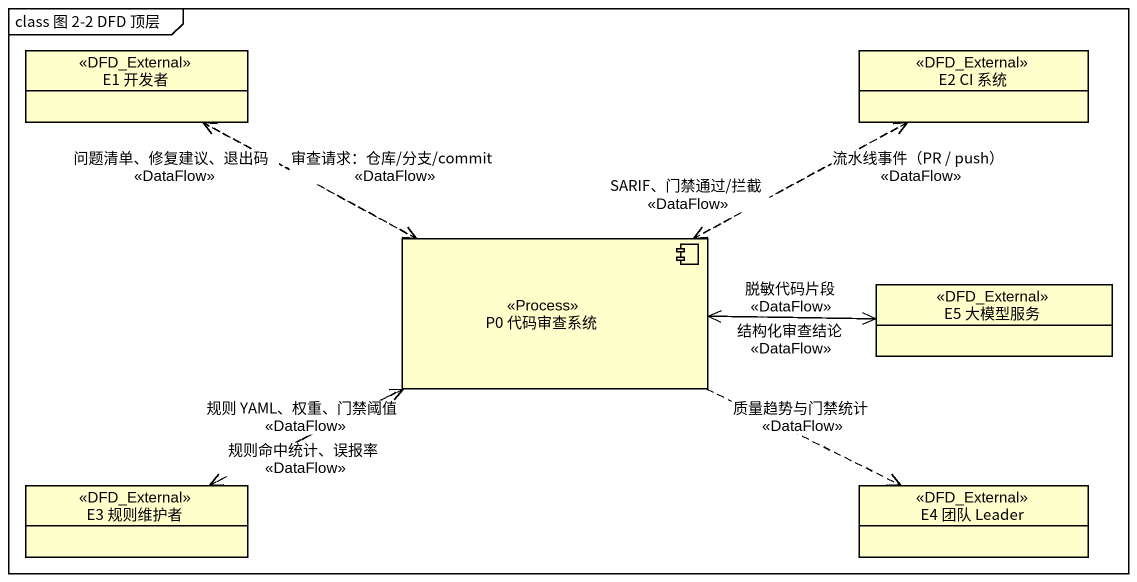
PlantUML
@startuml
mainframe class 图 2-2 DFD 顶层
allowmixing
hide circle
hide empty members
class "E1 开发者" as E1_开发者 <<DFD_External>>
class "E2 CI 系统" as E2_CI_系统 <<DFD_External>>
component "P0 代码审查系统" as P0_代码审查系统 <<Process>>
class "E5 大模型服务" as E5_大模型服务 <<DFD_External>>
class "E3 规则维护者" as E3_规则维护者 <<DFD_External>>
class "E4 团队 Leader" as E4_团队_Leader <<DFD_External>>
E1_开发者 .right.> P0_代码审查系统 : 审查请求：仓库/分支/commit\n<<DataFlow>>
E2_CI_系统 .left.> P0_代码审查系统 : 流水线事件（PR / push）\n<<DataFlow>>
P0_代码审查系统 .left.> E1_开发者 : 问题清单、修复建议、退出码\n<<DataFlow>>
P0_代码审查系统 .right.> E2_CI_系统 : SARIF、门禁通过/拦截\n<<DataFlow>>
P0_代码审查系统 .right.> E5_大模型服务 : 脱敏代码片段\n<<DataFlow>>
P0_代码审查系统 .left.> E3_规则维护者 : 规则命中统计、误报率\n<<DataFlow>>
P0_代码审查系统 .right.> E4_团队_Leader : 质量趋势与门禁统计\n<<DataFlow>>
E5_大模型服务 .left.> P0_代码审查系统 : 结构化审查结论\n<<DataFlow>>
E3_规则维护者 .right.> P0_代码审查系统 : 规则 YAML、权重、门禁阈值\n<<DataFlow>>
@enduml
